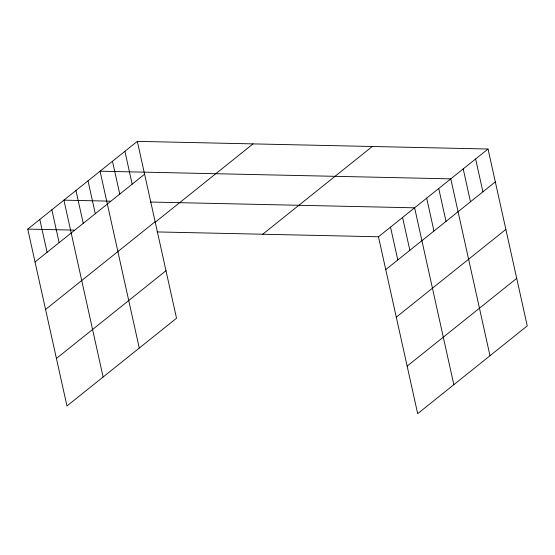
<?xml version="1.0" encoding="UTF-8"?>
<svg xmlns="http://www.w3.org/2000/svg" width="555" height="555" viewBox="0 0 555 555"><rect width="100%" height="100%" fill="white"/><g stroke="black" fill="none" stroke-linecap="round" stroke-linejoin="round"><path stroke-width="0.83" d="M137.321 141.358L176.532 318.23L66.961 405.976L27.75 229.104L137.321 141.358L488.039 149.024L527.25 325.896L417.679 413.642L378.468 236.77L488.039 149.024M35.034 261.953L144.598 174.208M45.572 309.482L155.136 221.736M155.539 221.979L253.059 143.884M56.423 358.447L165.994 270.701M262.73 234.238L372.301 146.492M385.753 269.619L495.324 181.874M396.291 317.148L505.855 229.402M407.148 366.113L516.712 278.367M110.202 201.16L63.908 200.147L103.119 377.025M150.495 202.041L414.627 207.813L453.837 384.684M27.75 229.104L74.044 230.117M157.114 231.928L378.468 236.77M475.621 158.966L482.906 191.815M463.203 168.907L470.487 201.763M489.996 355.734L450.785 178.856L100.067 171.19L139.277 348.068M438.734 188.506L446.012 221.355M426.677 198.156L433.961 231.012M402.576 217.463L409.854 250.312M390.519 227.113L397.803 259.962M124.903 151.3L132.18 184.149M112.485 161.248L119.769 194.097M88.016 180.84L95.294 213.696M75.959 190.497L83.243 223.346M51.858 209.797L59.135 242.646M39.8 219.447L47.085 252.303"/></g></svg>
